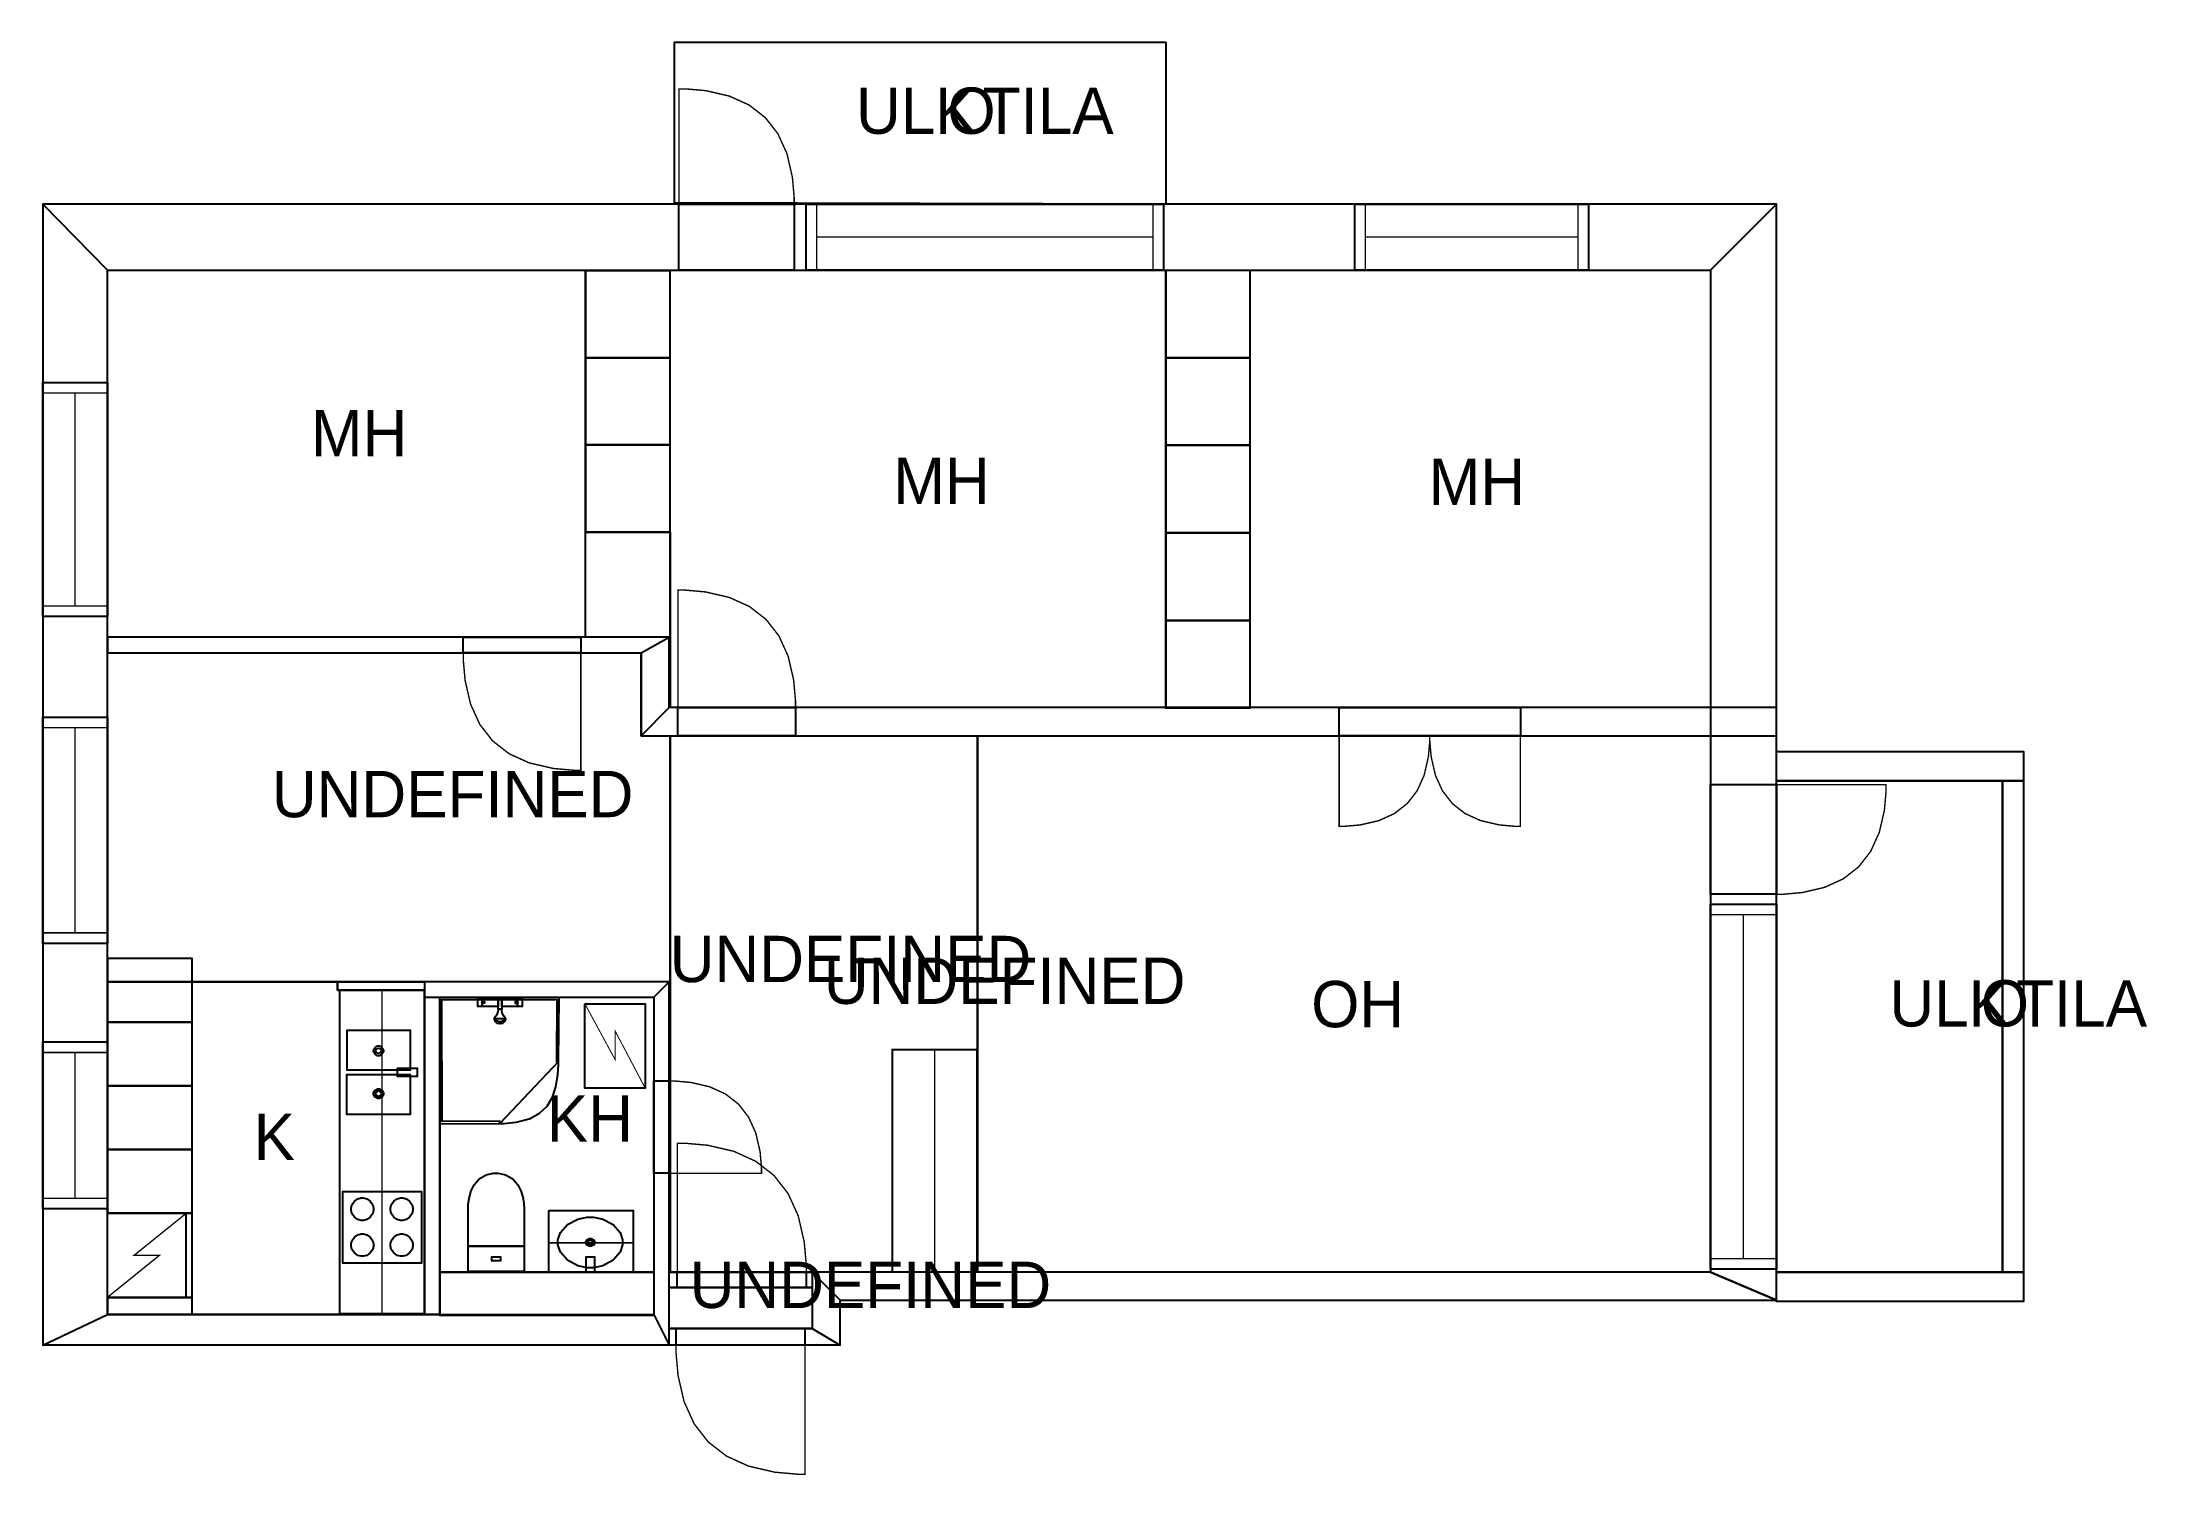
# Model space of a CAD drawing. Extents: x 0.2 to 15.8, y 0 to 10.6.
import ezdxf

# ---------------------------------------------------------------- set-up
doc = ezdxf.new("R2010")
doc.units = 0
doc.layers.get('0').update_dxf_attribs({"linetype": 'CONTINUOUS'})

msp = doc.modelspace()

# ---------------------------------------------------------------- linework, layer by layer
at = {"color": 0}
for points, const_width in [([(4.91124, 9.44054), (4.91124, 10.6317), (8.5549, 10.6317), (8.5549, 9.4299), (4.91124, 9.44054)], 0.002083), ([(5.79878, 9.43147), (5.79878, 9.48156), (5.78538, 9.63172), (5.74533, 9.80528), (5.6786, 9.9521), (5.58518, 10.0722), (5.46506, 10.1656), (5.31819, 10.2324), (5.14469, 10.2724), (4.99451, 10.2857), (4.9445, 10.2857), (4.9445, 9.43147), (5.79878, 9.43147)], 0.010417), ([(0.705186, 8.94189), (12.5939, 8.94189), (13.0834, 9.43147), (0.226019, 9.43147), (0.705186, 8.94189)], 0.002083), ([(0.705186, 1.19586), (0.705186, 8.94189), (0.226019, 9.43147), (0.226019, 0.966689), (0.705186, 1.19586)], 0.002083), ([(4.9445, 9.43147), (5.79878, 9.43147), (5.79878, 8.94189), (4.9445, 8.94189), (4.9445, 9.43147)], 0.010417), ([(4.9445, 9.43147), (5.79878, 9.43147), (5.79878, 8.94189), (4.9445, 8.94189), (4.9445, 9.43147)], 0.010417), ([(5.88737, 9.43147), (8.53863, 9.43147), (8.53863, 8.94189), (5.88737, 8.94189), (5.88737, 9.43147)], 0.010417), ([(5.88737, 9.43147), (8.53863, 9.43147), (8.53863, 8.94189), (5.88737, 8.94189), (5.88737, 9.43147)], 0.010417), ([(9.95697, 9.43147), (11.6897, 9.43147), (11.6897, 8.94189), (9.95697, 8.94189), (9.95697, 9.43147)], 0.010417), ([(9.95697, 9.43147), (11.6897, 9.43147), (11.6897, 8.94189), (9.95697, 8.94189), (9.95697, 9.43147)], 0.010417), ([(12.5939, 8.94189), (12.5939, 1.509), (13.0834, 1.30067), (13.0834, 9.43147), (12.5939, 8.94189)], 0.002083), ([(4.25222, 8.93907), (4.25222, 8.29199), (4.87722, 8.29199), (4.87722, 8.93907), (4.25222, 8.93907)], 0.010417), ([(8.55442, 8.94189), (8.55442, 8.29194), (9.17942, 8.29194), (9.17942, 8.94189), (8.55442, 8.94189)], 0.010417), ([(4.25222, 8.29194), (4.25222, 7.64486), (4.87722, 7.64486), (4.87722, 8.29194), (4.25222, 8.29194)], 0.010417), ([(8.55442, 8.29194), (8.55442, 7.64193), (9.17942, 7.64193), (9.17942, 8.29194), (8.55442, 8.29194)], 0.010417), ([(0.226019, 8.10846), (0.705186, 8.10846), (0.705186, 6.37261), (0.226019, 6.37261), (0.226019, 8.10846)], 0.010417), ([(0.226019, 8.10846), (0.705186, 8.10846), (0.705186, 6.37261), (0.226019, 6.37261), (0.226019, 8.10846)], 0.010417), ([(4.25222, 7.64481), (4.25222, 6.99772), (4.87722, 6.99772), (4.87722, 7.64481), (4.25222, 7.64481)], 0.010417), ([(8.55442, 7.64199), (8.55442, 6.99197), (9.17942, 6.99197), (9.17942, 7.64199), (8.55442, 7.64199)], 0.010417), ([(4.25043, 6.99772), (4.25043, 6.21783), (4.87543, 6.21783), (4.87543, 6.99772), (4.25043, 6.99772)], 0.010417), ([(8.55442, 6.99197), (8.55442, 6.34196), (9.17942, 6.34196), (9.17942, 6.99197), (8.55442, 6.99197)], 0.010417), ([(5.80865, 5.69629), (5.80865, 5.7474), (5.79497, 5.90067), (5.75413, 6.07775), (5.68604, 6.2276), (5.59065, 6.35021), (5.46804, 6.44558), (5.31819, 6.51367), (5.14111, 6.55453), (4.98785, 6.56814), (4.93679, 6.56814), (4.93679, 5.69629), (5.80865, 5.69629)], 0.010417), ([(8.55442, 6.34201), (8.55442, 5.692), (9.17942, 5.692), (9.17942, 6.34201), (8.55442, 6.34201)], 0.010417), ([(0.705186, 6.10325), (4.66385, 6.10325), (4.87218, 6.21783), (0.705186, 6.21783), (0.705186, 6.10325)], 0.002083), ([(3.34446, 6.21783), (4.21636, 6.21783), (4.21636, 6.10325), (3.34446, 6.10325), (3.34446, 6.21783)], 0.010417), ([(3.34446, 6.21783), (4.21636, 6.21783), (4.21636, 6.10325), (3.34446, 6.10325), (3.34446, 6.21783)], 0.010417), ([(3.34446, 6.10325), (3.34446, 6.05219), (3.35807, 5.89893), (3.39893, 5.72185), (3.46701, 5.572), (3.56239, 5.44938), (3.685, 5.354), (3.83485, 5.28592), (4.01199, 5.24507), (4.16525, 5.23139), (4.21636, 5.23139), (4.21636, 6.10325), (3.34446, 6.10325)], 0.010417), ([(4.87218, 6.21783), (4.87218, 5.69629), (4.66385, 5.48796), (4.66385, 6.10325), (4.87218, 6.21783)], 0.002083), ([(0.226019, 5.62517), (0.705186, 5.62517), (0.705186, 3.94743), (0.226019, 3.94743), (0.226019, 5.62517)], 0.010417), ([(0.226019, 5.62517), (0.705186, 5.62517), (0.705186, 3.94743), (0.226019, 3.94743), (0.226019, 5.62517)], 0.010417), ([(4.66385, 5.48796), (13.0834, 5.48796), (13.0834, 5.69629), (4.87218, 5.69629), (4.66385, 5.48796)], 0.002083), ([(4.93685, 5.69629), (5.80865, 5.69629), (5.80865, 5.48796), (4.93685, 5.48796), (4.93685, 5.69629)], 0.010417), ([(4.93685, 5.69629), (5.80865, 5.69629), (5.80865, 5.48796), (4.93685, 5.48796), (4.93685, 5.69629)], 0.010417), ([(9.84093, 5.69629), (11.185, 5.69629), (11.185, 5.48796), (9.84093, 5.48796), (9.84093, 5.69629)], 0.010417), ([(9.84093, 5.69629), (11.185, 5.69629), (11.185, 5.48796), (9.84093, 5.48796), (9.84093, 5.69629)], 0.010417), ([(10.513, 5.48796), (10.513, 5.44862), (10.5025, 5.33046), (10.471, 5.19396), (10.4185, 5.0784), (10.345, 4.98389), (10.2505, 4.91037), (10.1349, 4.85792), (9.99843, 4.82639), (9.88026, 4.81586), (9.84093, 4.81586), (9.84093, 5.48796), (10.513, 5.48796)], 0.010417), ([(10.513, 5.48796), (10.513, 5.44862), (10.5235, 5.33046), (10.555, 5.19396), (10.6075, 5.0784), (10.681, 4.98389), (10.7755, 4.91037), (10.8911, 4.85792), (11.0276, 4.82639), (11.1457, 4.81586), (11.1851, 4.81586), (11.1851, 5.48796), (10.513, 5.48796)], 0.010417), ([(13.0834, 5.37169), (14.9169, 5.37169), (14.9169, 5.15294), (13.0834, 5.15294), (13.0834, 5.37169)], 0.002083), ([(13.0834, 5.15294), (14.7607, 5.15294), (14.7607, 1.509), (13.0834, 1.509), (13.0834, 5.15294)], 0.002083), ([(14.7607, 5.15294), (14.9169, 5.15294), (14.9169, 1.509), (14.7607, 1.509), (14.7607, 5.15294)], 0.002083), ([(12.5939, 5.12565), (13.0834, 5.12565), (13.0834, 4.31168), (12.5939, 4.31168), (12.5939, 5.12565)], 0.010417), ([(12.5939, 5.12565), (13.0834, 5.12565), (13.0834, 4.31168), (12.5939, 4.31168), (12.5939, 5.12565)], 0.010417), ([(13.0834, 4.31168), (13.1311, 4.31168), (13.2742, 4.32443), (13.4395, 4.36257), (13.5794, 4.42617), (13.6939, 4.51519), (13.7829, 4.62967), (13.8465, 4.76958), (13.8847, 4.9349), (13.8974, 5.07796), (13.8974, 5.12565), (13.0834, 5.12565), (13.0834, 4.31168)], 0.010417), ([(12.5939, 4.23921), (13.0834, 4.23921), (13.0834, 1.53147), (12.5939, 1.53147), (12.5939, 4.23921)], 0.010417), ([(12.5939, 4.23921), (13.0834, 4.23921), (13.0834, 1.53147), (12.5939, 1.53147), (12.5939, 4.23921)], 0.010417), ([(0.707194, 3.83686), (0.707194, 3.36436), (1.33219, 3.36436), (1.33219, 3.83686), (0.707194, 3.83686)], 0.010417), ([(2.41124, 3.66347), (3.05604, 3.66347), (3.05604, 3.60097), (2.41124, 3.60097), (2.41124, 3.66347)], 0.002083), ([(2.43024, 3.60092), (2.43024, 1.19927), (3.05524, 1.19927), (3.05524, 3.60092), (2.43024, 3.60092)], 0.010417), ([(2.74192, 3.60092), (2.74192, 1.19623), (3.05442, 1.19623), (3.05442, 3.60092), (2.74192, 3.60092)], 0.010417), ([(4.87218, 3.66347), (3.05604, 3.66347), (3.05604, 3.54889), (4.7576, 3.54889), (4.87218, 3.66347)], 0.002083), ([(4.87218, 0.966689), (4.87218, 3.66347), (4.7576, 3.54889), (4.7576, 1.19586), (4.87218, 0.966689)], 0.002083), ([(3.05604, 3.54889), (3.17063, 3.54889), (3.17063, 1.19586), (3.05604, 1.19586), (3.05604, 3.54889)], 0.002083), ([(4.05604, 3.54622), (3.17063, 3.54731), (3.17165, 2.61003), (3.61643, 2.61111), (3.64681, 2.61176), (3.73779, 2.62181), (3.8349, 2.64746), (3.91026, 2.68733), (3.96653, 2.74056), (4.00624, 2.80638), (4.03201, 2.8839), (4.04633, 2.97233), (4.05138, 3.04628), (4.05186, 3.0709), (4.05604, 3.54622)], 0.010417), ([(3.45242, 3.5421), (3.48579, 3.5421), (3.48579, 3.47857), (3.45242, 3.47857), (3.45242, 3.5421)], 0.010417), ([(3.48579, 3.50982), (3.48899, 3.51107), (3.49864, 3.51492), (3.50142, 3.51606), (3.50142, 3.51606), (3.50142, 3.51465), (3.50142, 3.51036), (3.50142, 3.50608), (3.50142, 3.50461), (3.50142, 3.50461), (3.49903, 3.50526), (3.48904, 3.50868), (3.48579, 3.50982)], 0.010417), ([(3.48579, 3.5421), (3.60243, 3.5421), (3.60243, 3.47857), (3.48579, 3.47857), (3.48579, 3.5421)], 0.010417), ([(3.60243, 3.5421), (3.63058, 3.5421), (3.63058, 3.45876), (3.62354, 3.45876), (3.60769, 3.45876), (3.60243, 3.45876), (3.60243, 3.4796), (3.60243, 3.52647), (3.60243, 3.5421)], 0.010417), ([(3.63058, 3.5421), (3.74724, 3.5421), (3.74724, 3.47857), (3.63058, 3.47857), (3.63058, 3.5421)], 0.010417), ([(3.74621, 3.50982), (3.74294, 3.51107), (3.73329, 3.51492), (3.73058, 3.51606), (3.73058, 3.51606), (3.73058, 3.51465), (3.73058, 3.51036), (3.73058, 3.50608), (3.73058, 3.50461), (3.73058, 3.50461), (3.73292, 3.50526), (3.74289, 3.50868), (3.74621, 3.50982)], 0.010417), ([(3.74621, 3.5421), (3.78163, 3.5421), (3.78163, 3.47857), (3.74621, 3.47857), (3.74621, 3.5421)], 0.010417), ([(4.24658, 3.49903), (4.69472, 3.49903), (4.69472, 2.87403), (4.24658, 2.87403), (4.24658, 3.49903)], 0.007469), ([(0.707194, 3.36442), (0.707194, 2.89187), (1.33219, 2.89187), (1.33219, 3.36442), (0.707194, 3.36442)], 0.010417), ([(2.48253, 3.30376), (2.48253, 3.00689), (2.95128, 3.00689), (2.95128, 3.30376), (2.48253, 3.30376)], 0.010417), ([(0.226019, 3.21658), (0.705186, 3.21658), (0.705186, 1.97911), (0.226019, 1.97911), (0.226019, 3.21658)], 0.010417), ([(0.226019, 3.21658), (0.705186, 3.21658), (0.705186, 1.97911), (0.226019, 1.97911), (0.226019, 3.21658)], 0.010417), ([(2.71588, 3.11421), (2.70942, 3.11421), (2.69006, 3.12489), (2.67942, 3.14426), (2.67942, 3.15067), (2.67942, 3.15713), (2.69006, 3.17649), (2.70942, 3.18713), (2.71588, 3.18713), (2.72228, 3.18713), (2.74164, 3.17649), (2.75233, 3.15713), (2.75233, 3.15067), (2.75233, 3.14426), (2.74164, 3.12489), (2.72228, 3.11421), (2.71588, 3.11421)], 0.008333), ([(2.71588, 3.12983), (2.71218, 3.12983), (2.70111, 3.13596), (2.69504, 3.14703), (2.69504, 3.15067), (2.69504, 3.15435), (2.70111, 3.16542), (2.71218, 3.1715), (2.71588, 3.1715), (2.71951, 3.1715), (2.73058, 3.16542), (2.73671, 3.15435), (2.73671, 3.15067), (2.73671, 3.14703), (2.73058, 3.13596), (2.71951, 3.12983), (2.71588, 3.12983)], 0.008333), ([(6.52821, 3.16151), (6.52821, 1.509), (7.15321, 1.509), (7.15321, 3.16151), (6.52821, 3.16151)], 0.010417), ([(2.4815, 2.97564), (2.4815, 2.67876), (2.95025, 2.67876), (2.95025, 2.97564), (2.4815, 2.97564)], 0.010417), ([(2.85753, 3.02251), (2.85753, 2.96001), (3.00336, 2.96001), (3.00336, 3.02251), (2.85753, 3.02251)], 0.010417), ([(0.707194, 2.89193), (0.707194, 2.41943), (1.33219, 2.41943), (1.33219, 2.89193), (0.707194, 2.89193)], 0.010417), ([(2.71588, 2.7965), (2.70942, 2.7965), (2.69006, 2.80718), (2.67942, 2.82656), (2.67942, 2.83296), (2.67942, 2.83942), (2.69006, 2.85878), (2.70942, 2.86942), (2.71588, 2.86942), (2.72228, 2.86942), (2.74164, 2.85878), (2.75233, 2.83942), (2.75233, 2.83296), (2.75233, 2.82656), (2.74164, 2.80718), (2.72228, 2.7965), (2.71588, 2.7965)], 0.008333), ([(2.71588, 2.81213), (2.71218, 2.81213), (2.70111, 2.81825), (2.69504, 2.82932), (2.69504, 2.83296), (2.69504, 2.83664), (2.70111, 2.84771), (2.71218, 2.85379), (2.71588, 2.85379), (2.71951, 2.85379), (2.73058, 2.84771), (2.73671, 2.83664), (2.73671, 2.83296), (2.73671, 2.82932), (2.73058, 2.81825), (2.71951, 2.81213), (2.71588, 2.81213)], 0.008333), ([(4.7576, 2.92692), (4.87218, 2.92692), (4.87218, 2.2424), (4.7576, 2.2424), (4.7576, 2.92692)], 0.010417), ([(4.7576, 2.92692), (4.87218, 2.92692), (4.87218, 2.2424), (4.7576, 2.2424), (4.7576, 2.92692)], 0.010417), ([(4.87218, 2.92692), (4.91228, 2.92692), (5.03256, 2.91624), (5.1716, 2.88417), (5.28928, 2.83068), (5.38553, 2.75581), (5.46035, 2.65956), (5.51383, 2.54189), (5.5459, 2.40289), (5.55664, 2.28256), (5.55664, 2.2424), (4.87218, 2.2424), (4.87218, 2.92692)], 0.010417), ([(0.707194, 2.41943), (0.707194, 1.94694), (1.33219, 1.94694), (1.33219, 2.41943), (0.707194, 2.41943)], 0.010417), ([(5.88835, 1.509), (5.88835, 1.56506), (5.87337, 1.73318), (5.82856, 1.9274), (5.75385, 2.09179), (5.64925, 2.22629), (5.51476, 2.33089), (5.35037, 2.4056), (5.15608, 2.45042), (4.98796, 2.46533), (4.93197, 2.46533), (4.93197, 1.509), (5.88835, 1.509)], 0.010417), ([(3.38053, 1.96978), (3.38053, 1.96978), (3.38043, 1.98156), (3.38206, 2.01253), (3.38818, 2.05638), (3.40158, 2.10661), (3.42512, 2.15685), (3.46158, 2.20068), (3.51378, 2.23167), (3.56685, 2.24337), (3.58453, 2.24337), (3.60281, 2.24337), (3.65767, 2.23167), (3.71175, 2.20068), (3.74957, 2.15685), (3.77399, 2.10661), (3.78797, 2.05638), (3.79438, 2.01253), (3.79611, 1.98156), (3.79606, 1.96978), (3.79606, 1.96978), (3.7971, 1.7015), (3.38053, 1.7015), (3.38053, 1.96978)], 0.010417), ([(2.45025, 2.10792), (2.45025, 1.57676), (3.03358, 1.57676), (3.03358, 2.10792), (2.45025, 2.10792)], 0.010417), ([(2.59608, 1.89318), (2.58794, 1.89318), (2.56358, 1.89974), (2.53711, 1.91758), (2.51926, 1.94407), (2.51275, 1.96843), (2.51275, 1.97651), (2.51275, 1.98465), (2.51926, 2.00896), (2.53711, 2.03543), (2.56358, 2.05333), (2.58794, 2.05985), (2.59608, 2.05985), (2.60417, 2.05985), (2.62847, 2.05333), (2.655, 2.03543), (2.67285, 2.00896), (2.67942, 1.98465), (2.67942, 1.97651), (2.67942, 1.96843), (2.67285, 1.94407), (2.655, 1.91758), (2.62847, 1.89974), (2.60417, 1.89318), (2.59608, 1.89318)], 0.010417), ([(2.88775, 1.89318), (2.87961, 1.89318), (2.85525, 1.89974), (2.82878, 1.91758), (2.81093, 1.94407), (2.80442, 1.96843), (2.80442, 1.97651), (2.80442, 1.98465), (2.81093, 2.00896), (2.82878, 2.03543), (2.85525, 2.05333), (2.87961, 2.05985), (2.88775, 2.05985), (2.89583, 2.05985), (2.92014, 2.05333), (2.94667, 2.03543), (2.96451, 2.00896), (2.97108, 1.98465), (2.97108, 1.97651), (2.97108, 1.96843), (2.96451, 1.94407), (2.94667, 1.91758), (2.92014, 1.89974), (2.89583, 1.89318), (2.88775, 1.89318)], 0.010417), ([(0.70524, 1.94694), (0.70524, 1.32194), (1.33024, 1.32194), (1.33024, 1.94694), (0.70524, 1.94694)], 0.010417), ([(1.28857, 1.94694), (1.28857, 1.32194), (1.33024, 1.32194), (1.33024, 1.94694), (1.28857, 1.94694)], 0.010417), ([(3.98025, 1.96733), (4.60525, 1.96733), (4.60525, 1.509), (3.98025, 1.509), (3.98025, 1.96733)], 0.010417), ([(4.04699, 1.72965), (4.04699, 1.74799), (4.06581, 1.80285), (4.11714, 1.86257), (4.19331, 1.90283), (4.26324, 1.91758), (4.28657, 1.91758), (4.30985, 1.91758), (4.37978, 1.90283), (4.45594, 1.86257), (4.50726, 1.80285), (4.52615, 1.74799), (4.52615, 1.72965), (4.52615, 1.71138), (4.50726, 1.65653), (4.45594, 1.59674), (4.37978, 1.55647), (4.30985, 1.54167), (4.28657, 1.54167), (4.26324, 1.54167), (4.19331, 1.55647), (4.11714, 1.59674), (4.06581, 1.65653), (4.04699, 1.71138), (4.04699, 1.72965)], 0.010417), ([(2.59608, 1.62668), (2.58794, 1.62668), (2.56358, 1.63325), (2.53711, 1.6511), (2.51926, 1.67763), (2.51275, 1.70193), (2.51275, 1.71001), (2.51275, 1.71815), (2.51926, 1.74251), (2.53711, 1.76899), (2.56358, 1.78683), (2.58794, 1.79335), (2.59608, 1.79335), (2.60417, 1.79335), (2.62847, 1.78683), (2.655, 1.76899), (2.67285, 1.74251), (2.67942, 1.71815), (2.67942, 1.71001), (2.67942, 1.70193), (2.67285, 1.67763), (2.655, 1.6511), (2.62847, 1.63325), (2.60417, 1.62668), (2.59608, 1.62668)], 0.010417), ([(2.88775, 1.62668), (2.87961, 1.62668), (2.85525, 1.63325), (2.82878, 1.6511), (2.81093, 1.67763), (2.80442, 1.70193), (2.80442, 1.71001), (2.80442, 1.71815), (2.81093, 1.74251), (2.82878, 1.76899), (2.85525, 1.78683), (2.87961, 1.79335), (2.88775, 1.79335), (2.89583, 1.79335), (2.92014, 1.78683), (2.94667, 1.76899), (2.96451, 1.74251), (2.97108, 1.71815), (2.97108, 1.71001), (2.97108, 1.70193), (2.96451, 1.67763), (2.94667, 1.6511), (2.92014, 1.63325), (2.89583, 1.62668), (2.88775, 1.62668)], 0.010417), ([(3.98025, 1.72629), (4.60525, 1.72629), (4.60525, 1.509), (3.98025, 1.509), (3.98025, 1.72629)], 0.010417), ([(4.25011, 1.72965), (4.25011, 1.73475), (4.26074, 1.74989), (4.28011, 1.75825), (4.28657, 1.75825), (4.29297, 1.75825), (4.31233, 1.74989), (4.32303, 1.73475), (4.32303, 1.72965), (4.32303, 1.72461), (4.31233, 1.70947), (4.29297, 1.70107), (4.28657, 1.70107), (4.28011, 1.70107), (4.26074, 1.70947), (4.25011, 1.72461), (4.25011, 1.72965)], 0.010417), ([(4.26574, 1.72965), (4.26574, 1.73258), (4.27181, 1.74121), (4.28288, 1.74599), (4.28657, 1.74599), (4.29021, 1.74599), (4.30126, 1.74121), (4.3074, 1.73258), (4.3074, 1.72965), (4.3074, 1.72678), (4.30126, 1.7181), (4.29021, 1.71326), (4.28657, 1.71326), (4.28288, 1.71326), (4.27181, 1.7181), (4.26574, 1.72678), (4.26574, 1.72965)], 0.010417), ([(3.38053, 1.7015), (3.7971, 1.7015), (3.7971, 1.51421), (3.38053, 1.51421), (3.38053, 1.7015)], 0.010417), ([(3.55572, 1.62364), (3.6219, 1.62364), (3.6219, 1.59207), (3.55572, 1.59207), (3.55572, 1.62364)], 0.010417), ([(4.25532, 1.62343), (4.31782, 1.62343), (4.31782, 1.509), (4.25532, 1.509), (4.25532, 1.62343)], 0.010417), ([(3.17063, 1.509), (4.7576, 1.509), (4.7576, 1.18755), (3.17063, 1.18755), (3.17063, 1.509)], 0.002083), ([(4.87218, 1.509), (5.93207, 1.509), (5.93207, 1.39442), (4.87218, 1.39442), (4.87218, 1.509)], 0.002083), ([(4.93197, 1.509), (5.88835, 1.509), (5.88835, 1.39442), (4.93197, 1.39442), (4.93197, 1.509)], 0.010417), ([(4.93197, 1.509), (5.88835, 1.509), (5.88835, 1.39442), (4.93197, 1.39442), (4.93197, 1.509)], 0.010417), ([(12.5939, 1.509), (5.93207, 1.509), (6.1404, 1.30067), (13.0834, 1.30067), (12.5939, 1.509)], 0.002083), ([(5.93207, 1.509), (5.93207, 1.09169), (6.1404, 0.966689), (6.1404, 1.30067), (5.93207, 1.509)], 0.002083), ([(13.0834, 1.509), (14.9169, 1.509), (14.9169, 1.29026), (13.0834, 1.29026), (13.0834, 1.509)], 0.002083), ([(0.707032, 1.32194), (0.707032, 1.19586), (1.33203, 1.19586), (1.33203, 1.32194), (0.707032, 1.32194)], 0.012607), ([(4.87218, 0.966689), (0.226019, 0.966689), (0.705186, 1.19586), (4.7576, 1.19586), (4.87218, 0.966689)], 0.002083), ([(4.92258, 1.09169), (5.87896, 1.09169), (5.87896, 0.966689), (4.92258, 0.966689), (4.92258, 1.09169)], 0.010417), ([(4.92258, 1.09169), (5.87896, 1.09169), (5.87896, 0.966689), (4.92258, 0.966689), (4.92258, 1.09169)], 0.010417), ([(6.1404, 0.966689), (4.87218, 0.966689), (4.87218, 1.09169), (5.93207, 1.09169), (6.1404, 0.966689)], 0.002083), ([(4.92258, 0.966689), (4.92258, 0.910699), (4.9375, 0.742567), (4.98232, 0.54834), (5.05701, 0.383951), (5.16168, 0.249457), (5.29611, 0.144857), (5.4605, 0.07015), (5.65479, 0.025336), (5.82292, 0.010362), (5.87896, 0.010362), (5.87896, 0.966689), (4.92258, 0.966689)], 0.010417)]:
    msp.add_lwpolyline(points, close=True, dxfattribs=dict(at, const_width=const_width))
at = {"color": 7}
for points in [[(4.91124, 9.44054), (4.91124, 10.6317), (8.5549, 10.6317), (8.5549, 9.4299), (4.91124, 9.44054)], [(4.9445, 9.43147), (5.79878, 9.43147), (5.79878, 8.94189), (4.9445, 8.94189), (4.9445, 9.43147)], [(4.9445, 9.43147), (5.79878, 9.43147), (5.79878, 8.94189), (4.9445, 8.94189), (4.9445, 9.43147)], [(5.88737, 9.43147), (8.53863, 9.43147), (8.53863, 8.94189), (5.88737, 8.94189), (5.88737, 9.43147)], [(5.88737, 9.43147), (8.53863, 9.43147), (8.53863, 8.94189), (5.88737, 8.94189), (5.88737, 9.43147)], [(9.95697, 9.43147), (11.6897, 9.43147), (11.6897, 8.94189), (9.95697, 8.94189), (9.95697, 9.43147)], [(9.95697, 9.43147), (11.6897, 9.43147), (11.6897, 8.94189), (9.95697, 8.94189), (9.95697, 9.43147)], [(4.25217, 6.99772), (4.87907, 6.99772), (4.87907, 5.69629), (4.87218, 5.69629), (4.87218, 6.21783), (0.705186, 6.21783), (0.705186, 8.94189), (4.25217, 8.94189), (4.25217, 6.99772)], [(8.55436, 5.69629), (4.87907, 5.69629), (4.87907, 6.99772), (4.25217, 6.99772), (4.25217, 8.94189), (8.55436, 8.94189), (8.55436, 5.69629)], [(4.25222, 8.93907), (4.87722, 8.93907), (4.87722, 8.29199), (4.25222, 8.29199), (4.25222, 8.93907)], [(8.55436, 8.94189), (12.5939, 8.94189), (12.5939, 5.69629), (8.55436, 5.69629), (8.55436, 8.94189)], [(8.55442, 8.94189), (9.17942, 8.94189), (9.17942, 8.29194), (8.55442, 8.29194), (8.55442, 8.94189)], [(4.25222, 8.29194), (4.87722, 8.29194), (4.87722, 7.64486), (4.25222, 7.64486), (4.25222, 8.29194)], [(8.55442, 8.29194), (9.17942, 8.29194), (9.17942, 7.64193), (8.55442, 7.64193), (8.55442, 8.29194)], [(0.226019, 8.10846), (0.705186, 8.10846), (0.705186, 6.37261), (0.226019, 6.37261), (0.226019, 8.10846)], [(0.226019, 8.10846), (0.705186, 8.10846), (0.705186, 6.37261), (0.226019, 6.37261), (0.226019, 8.10846)], [(4.25222, 7.64481), (4.87722, 7.64481), (4.87722, 6.99772), (4.25222, 6.99772), (4.25222, 7.64481)], [(8.55442, 7.64199), (9.17942, 7.64199), (9.17942, 6.99197), (8.55442, 6.99197), (8.55442, 7.64199)], [(4.25043, 6.99772), (4.87543, 6.99772), (4.87543, 6.21783), (4.25043, 6.21783), (4.25043, 6.99772)], [(8.55442, 6.99197), (9.17942, 6.99197), (9.17942, 6.34196), (8.55442, 6.34196), (8.55442, 6.99197)], [(8.55442, 6.34201), (9.17942, 6.34201), (9.17942, 5.692), (8.55442, 5.692), (8.55442, 6.34201)], [(4.66385, 5.48796), (4.87907, 5.48796), (4.87907, 3.66347), (0.705186, 3.66347), (0.705186, 6.10325), (4.66385, 6.10325), (4.66385, 5.48796)], [(3.34446, 6.21783), (4.21636, 6.21783), (4.21636, 6.10325), (3.34446, 6.10325), (3.34446, 6.21783)], [(3.34446, 6.21783), (4.21636, 6.21783), (4.21636, 6.10325), (3.34446, 6.10325), (3.34446, 6.21783)], [(0.226019, 5.62517), (0.705186, 5.62517), (0.705186, 3.94743), (0.226019, 3.94743), (0.226019, 5.62517)], [(0.226019, 5.62517), (0.705186, 5.62517), (0.705186, 3.94743), (0.226019, 3.94743), (0.226019, 5.62517)], [(4.93685, 5.69629), (5.80865, 5.69629), (5.80865, 5.48796), (4.93685, 5.48796), (4.93685, 5.69629)], [(4.93685, 5.69629), (5.80865, 5.69629), (5.80865, 5.48796), (4.93685, 5.48796), (4.93685, 5.69629)], [(9.84093, 5.69629), (11.185, 5.69629), (11.185, 5.48796), (9.84093, 5.48796), (9.84093, 5.69629)], [(9.84093, 5.69629), (11.185, 5.69629), (11.185, 5.48796), (9.84093, 5.48796), (9.84093, 5.69629)], [(4.87907, 5.48796), (7.1594, 5.48796), (7.1594, 1.509), (4.87907, 1.509), (4.87907, 5.48796)], [(7.1594, 5.48796), (12.5939, 5.48796), (12.5939, 1.509), (7.1594, 1.509), (7.1594, 5.48796)], [(13.0834, 5.15294), (14.7607, 5.15294), (14.7607, 1.509), (13.0834, 1.509), (13.0834, 5.15294)], [(14.7607, 5.15294), (14.9169, 5.15294), (14.9169, 1.509), (14.7607, 1.509), (14.7607, 5.15294)], [(12.5939, 5.12565), (13.0834, 5.12565), (13.0834, 4.31168), (12.5939, 4.31168), (12.5939, 5.12565)], [(12.5939, 5.12565), (13.0834, 5.12565), (13.0834, 4.31168), (12.5939, 4.31168), (12.5939, 5.12565)], [(12.5939, 4.23921), (13.0834, 4.23921), (13.0834, 1.53147), (12.5939, 1.53147), (12.5939, 4.23921)], [(12.5939, 4.23921), (13.0834, 4.23921), (13.0834, 1.53147), (12.5939, 1.53147), (12.5939, 4.23921)], [(0.707194, 3.83686), (1.33219, 3.83686), (1.33219, 3.36436), (0.707194, 3.36436), (0.707194, 3.83686)], [(3.05604, 3.60097), (3.05604, 1.19586), (0.705186, 1.19586), (0.705186, 3.66347), (2.41124, 3.66347), (2.41124, 3.60097), (3.05604, 3.60097)], [(2.43024, 3.60092), (3.05524, 3.60092), (3.05524, 1.19927), (2.43024, 1.19927), (2.43024, 3.60092)], [(4.87218, 3.66347), (4.87907, 3.66347), (4.87907, 1.509), (4.87218, 1.509), (4.87218, 3.66347)], [(3.17063, 3.54889), (4.7576, 3.54889), (4.7576, 1.509), (3.17063, 1.509), (3.17063, 3.54889)], [(4.05604, 3.54622), (3.17063, 3.54731), (3.17165, 2.61003), (3.61643, 2.61111), (3.64681, 2.61176), (3.73779, 2.62181), (3.8349, 2.64746), (3.91026, 2.68733), (3.96653, 2.74056), (4.00624, 2.80638), (4.03201, 2.8839), (4.04633, 2.97233), (4.05138, 3.04628), (4.05186, 3.0709), (4.05604, 3.54622)], [(3.6154, 2.61219), (3.6154, 2.62875), (3.18728, 2.62765), (3.18625, 3.53185), (4.03933, 3.53076), (4.03521, 3.07206), (4.05186, 3.07206)], [(3.45242, 3.5421), (3.48579, 3.5421), (3.48579, 3.47857), (3.45242, 3.47857), (3.45242, 3.5421)], [(3.48579, 3.5421), (3.60243, 3.5421), (3.60243, 3.47857), (3.48579, 3.47857), (3.48579, 3.5421)], [(3.48579, 3.50982), (3.48899, 3.51107), (3.49864, 3.51492), (3.50142, 3.51606), (3.50142, 3.51606), (3.50142, 3.51465), (3.50142, 3.51036), (3.50142, 3.50608), (3.50142, 3.50461), (3.50142, 3.50461), (3.49903, 3.50526), (3.48904, 3.50868), (3.48579, 3.50982)], [(3.60243, 3.45876), (3.60243, 3.45247), (3.59874, 3.43354), (3.58886, 3.41114), (3.58578, 3.40668), (3.58469, 3.40517), (3.57454, 3.39051), (3.57433, 3.38894), (3.57379, 3.38612), (3.5779, 3.36957), (3.59462, 3.35672), (3.60037, 3.35562), (3.60167, 3.35542), (3.61317, 3.3546), (3.61703, 3.3546), (3.616, 3.3546), (3.62011, 3.3546), (3.63135, 3.35542), (3.63265, 3.35562), (3.63835, 3.35672), (3.655, 3.36957), (3.65918, 3.38612), (3.65869, 3.38894), (3.65842, 3.39051), (3.64828, 3.40517), (3.64725, 3.40668), (3.6441, 3.41114), (3.63417, 3.43354), (3.63058, 3.45247), (3.63058, 3.45876)], [(3.60243, 3.5421), (3.63058, 3.5421), (3.63058, 3.45876), (3.62354, 3.45876), (3.60769, 3.45876), (3.60243, 3.45876), (3.60243, 3.4796), (3.60243, 3.52647), (3.60243, 3.5421)], [(3.63058, 3.5421), (3.74724, 3.5421), (3.74724, 3.47857), (3.63058, 3.47857), (3.63058, 3.5421)], [(3.74621, 3.50982), (3.74294, 3.51107), (3.73329, 3.51492), (3.73058, 3.51606), (3.73058, 3.51606), (3.73058, 3.51465), (3.73058, 3.51036), (3.73058, 3.50608), (3.73058, 3.50461), (3.73058, 3.50461), (3.73292, 3.50526), (3.74289, 3.50868), (3.74621, 3.50982)], [(3.74621, 3.5421), (3.78163, 3.5421), (3.78163, 3.47857), (3.74621, 3.47857), (3.74621, 3.5421)], [(4.24658, 3.49903), (4.69472, 3.49903), (4.69472, 2.87403), (4.24658, 2.87403), (4.24658, 3.49903)], [(0.707194, 3.36442), (1.33219, 3.36442), (1.33219, 2.89187), (0.707194, 2.89187), (0.707194, 3.36442)], [(2.48253, 3.30376), (2.95128, 3.30376), (2.95128, 3.00689), (2.48253, 3.00689), (2.48253, 3.30376)], [(3.57433, 3.38792), (3.57454, 3.38743), (3.58643, 3.37728), (3.61014, 3.36811), (3.61806, 3.36811), (3.62429, 3.36837), (3.64697, 3.37765), (3.65815, 3.38743), (3.65869, 3.38792)], [(0.226019, 3.21658), (0.705186, 3.21658), (0.705186, 1.97911), (0.226019, 1.97911), (0.226019, 3.21658)], [(0.226019, 3.21658), (0.705186, 3.21658), (0.705186, 1.97911), (0.226019, 1.97911), (0.226019, 3.21658)], [(2.71588, 3.11421), (2.70942, 3.11421), (2.69006, 3.12489), (2.67942, 3.14426), (2.67942, 3.15067), (2.67942, 3.15713), (2.69006, 3.17649), (2.70942, 3.18713), (2.71588, 3.18713), (2.72228, 3.18713), (2.74164, 3.17649), (2.75233, 3.15713), (2.75233, 3.15067), (2.75233, 3.14426), (2.74164, 3.12489), (2.72228, 3.11421), (2.71588, 3.11421)], [(2.71588, 3.12983), (2.71218, 3.12983), (2.70111, 3.13596), (2.69504, 3.14703), (2.69504, 3.15067), (2.69504, 3.15435), (2.70111, 3.16542), (2.71218, 3.1715), (2.71588, 3.1715), (2.71951, 3.1715), (2.73058, 3.16542), (2.73671, 3.15435), (2.73671, 3.15067), (2.73671, 3.14703), (2.73058, 3.13596), (2.71951, 3.12983), (2.71588, 3.12983)], [(6.52821, 3.16151), (7.15321, 3.16151), (7.15321, 1.509), (6.52821, 1.509), (6.52821, 3.16151)], [(2.4815, 2.97564), (2.95025, 2.97564), (2.95025, 2.67876), (2.4815, 2.67876), (2.4815, 2.97564)], [(2.85753, 3.02251), (3.00336, 3.02251), (3.00336, 2.96001), (2.85753, 2.96001), (2.85753, 3.02251)], [(0.707194, 2.89193), (1.33219, 2.89193), (1.33219, 2.41943), (0.707194, 2.41943), (0.707194, 2.89193)], [(2.71588, 2.7965), (2.70942, 2.7965), (2.69006, 2.80718), (2.67942, 2.82656), (2.67942, 2.83296), (2.67942, 2.83942), (2.69006, 2.85878), (2.70942, 2.86942), (2.71588, 2.86942), (2.72228, 2.86942), (2.74164, 2.85878), (2.75233, 2.83942), (2.75233, 2.83296), (2.75233, 2.82656), (2.74164, 2.80718), (2.72228, 2.7965), (2.71588, 2.7965)], [(2.71588, 2.81213), (2.71218, 2.81213), (2.70111, 2.81825), (2.69504, 2.82932), (2.69504, 2.83296), (2.69504, 2.83664), (2.70111, 2.84771), (2.71218, 2.85379), (2.71588, 2.85379), (2.71951, 2.85379), (2.73058, 2.84771), (2.73671, 2.83664), (2.73671, 2.83296), (2.73671, 2.82932), (2.73058, 2.81825), (2.71951, 2.81213), (2.71588, 2.81213)], [(4.7576, 2.92692), (4.87218, 2.92692), (4.87218, 2.2424), (4.7576, 2.2424), (4.7576, 2.92692)], [(4.7576, 2.92692), (4.87218, 2.92692), (4.87218, 2.2424), (4.7576, 2.2424), (4.7576, 2.92692)], [(0.707194, 2.41943), (1.33219, 2.41943), (1.33219, 1.94694), (0.707194, 1.94694), (0.707194, 2.41943)], [(3.38053, 1.96978), (3.38053, 1.96978), (3.38043, 1.98156), (3.38206, 2.01253), (3.38818, 2.05638), (3.40158, 2.10661), (3.42512, 2.15685), (3.46158, 2.20068), (3.51378, 2.23167), (3.56685, 2.24337), (3.58453, 2.24337), (3.60281, 2.24337), (3.65767, 2.23167), (3.71175, 2.20068), (3.74957, 2.15685), (3.77399, 2.10661), (3.78797, 2.05638), (3.79438, 2.01253), (3.79611, 1.98156), (3.79606, 1.96978), (3.79606, 1.96978), (3.7971, 1.7015), (3.38053, 1.7015), (3.38053, 1.96978)], [(2.45025, 2.10792), (3.03358, 2.10792), (3.03358, 1.57676), (2.45025, 1.57676), (2.45025, 2.10792)], [(2.59608, 1.89318), (2.58794, 1.89318), (2.56358, 1.89974), (2.53711, 1.91758), (2.51926, 1.94407), (2.51275, 1.96843), (2.51275, 1.97651), (2.51275, 1.98465), (2.51926, 2.00896), (2.53711, 2.03543), (2.56358, 2.05333), (2.58794, 2.05985), (2.59608, 2.05985), (2.60417, 2.05985), (2.62847, 2.05333), (2.655, 2.03543), (2.67285, 2.00896), (2.67942, 1.98465), (2.67942, 1.97651), (2.67942, 1.96843), (2.67285, 1.94407), (2.655, 1.91758), (2.62847, 1.89974), (2.60417, 1.89318), (2.59608, 1.89318)], [(2.88775, 1.89318), (2.87961, 1.89318), (2.85525, 1.89974), (2.82878, 1.91758), (2.81093, 1.94407), (2.80442, 1.96843), (2.80442, 1.97651), (2.80442, 1.98465), (2.81093, 2.00896), (2.82878, 2.03543), (2.85525, 2.05333), (2.87961, 2.05985), (2.88775, 2.05985), (2.89583, 2.05985), (2.92014, 2.05333), (2.94667, 2.03543), (2.96451, 2.00896), (2.97108, 1.98465), (2.97108, 1.97651), (2.97108, 1.96843), (2.96451, 1.94407), (2.94667, 1.91758), (2.92014, 1.89974), (2.89583, 1.89318), (2.88775, 1.89318)], [(0.70524, 1.94694), (1.33024, 1.94694), (1.33024, 1.32194), (0.70524, 1.32194), (0.70524, 1.94694)], [(1.28857, 1.94694), (1.33024, 1.94694), (1.33024, 1.32194), (1.28857, 1.32194), (1.28857, 1.94694)], [(3.98025, 1.96733), (4.60525, 1.96733), (4.60525, 1.509), (3.98025, 1.509), (3.98025, 1.96733)], [(4.04699, 1.72965), (4.04699, 1.74799), (4.06581, 1.80285), (4.11714, 1.86257), (4.19331, 1.90283), (4.26324, 1.91758), (4.28657, 1.91758), (4.30985, 1.91758), (4.37978, 1.90283), (4.45594, 1.86257), (4.50726, 1.80285), (4.52615, 1.74799), (4.52615, 1.72965), (4.52615, 1.71138), (4.50726, 1.65653), (4.45594, 1.59674), (4.37978, 1.55647), (4.30985, 1.54167), (4.28657, 1.54167), (4.26324, 1.54167), (4.19331, 1.55647), (4.11714, 1.59674), (4.06581, 1.65653), (4.04699, 1.71138), (4.04699, 1.72965)], [(2.59608, 1.62668), (2.58794, 1.62668), (2.56358, 1.63325), (2.53711, 1.6511), (2.51926, 1.67763), (2.51275, 1.70193), (2.51275, 1.71001), (2.51275, 1.71815), (2.51926, 1.74251), (2.53711, 1.76899), (2.56358, 1.78683), (2.58794, 1.79335), (2.59608, 1.79335), (2.60417, 1.79335), (2.62847, 1.78683), (2.655, 1.76899), (2.67285, 1.74251), (2.67942, 1.71815), (2.67942, 1.71001), (2.67942, 1.70193), (2.67285, 1.67763), (2.655, 1.6511), (2.62847, 1.63325), (2.60417, 1.62668), (2.59608, 1.62668)], [(2.88775, 1.62668), (2.87961, 1.62668), (2.85525, 1.63325), (2.82878, 1.6511), (2.81093, 1.67763), (2.80442, 1.70193), (2.80442, 1.71001), (2.80442, 1.71815), (2.81093, 1.74251), (2.82878, 1.76899), (2.85525, 1.78683), (2.87961, 1.79335), (2.88775, 1.79335), (2.89583, 1.79335), (2.92014, 1.78683), (2.94667, 1.76899), (2.96451, 1.74251), (2.97108, 1.71815), (2.97108, 1.71001), (2.97108, 1.70193), (2.96451, 1.67763), (2.94667, 1.6511), (2.92014, 1.63325), (2.89583, 1.62668), (2.88775, 1.62668)], [(4.25011, 1.72965), (4.25011, 1.73475), (4.26074, 1.74989), (4.28011, 1.75825), (4.28657, 1.75825), (4.29297, 1.75825), (4.31233, 1.74989), (4.32303, 1.73475), (4.32303, 1.72965), (4.32303, 1.72461), (4.31233, 1.70947), (4.29297, 1.70107), (4.28657, 1.70107), (4.28011, 1.70107), (4.26074, 1.70947), (4.25011, 1.72461), (4.25011, 1.72965)], [(4.26574, 1.72965), (4.26574, 1.73258), (4.27181, 1.74121), (4.28288, 1.74599), (4.28657, 1.74599), (4.29021, 1.74599), (4.30126, 1.74121), (4.3074, 1.73258), (4.3074, 1.72965), (4.3074, 1.72678), (4.30126, 1.7181), (4.29021, 1.71326), (4.28657, 1.71326), (4.28288, 1.71326), (4.27181, 1.7181), (4.26574, 1.72678), (4.26574, 1.72965)], [(3.38053, 1.7015), (3.7971, 1.7015), (3.7971, 1.51421), (3.38053, 1.51421), (3.38053, 1.7015)], [(3.55572, 1.62364), (3.6219, 1.62364), (3.6219, 1.59207), (3.55572, 1.59207), (3.55572, 1.62364)], [(4.25532, 1.62343), (4.31782, 1.62343), (4.31782, 1.509), (4.25532, 1.509), (4.25532, 1.62343)], [(4.93197, 1.509), (5.88835, 1.509), (5.88835, 1.39442), (4.93197, 1.39442), (4.93197, 1.509)], [(4.93197, 1.509), (5.88835, 1.509), (5.88835, 1.39442), (4.93197, 1.39442), (4.93197, 1.509)], [(0.707032, 1.32194), (1.33203, 1.32194), (1.33203, 1.19586), (0.707032, 1.19586), (0.707032, 1.32194)], [(4.87218, 1.39442), (5.93207, 1.39442), (5.93207, 1.09169), (4.87218, 1.09169), (4.87218, 1.39442)], [(4.92258, 1.09169), (5.87896, 1.09169), (5.87896, 0.966689), (4.92258, 0.966689), (4.92258, 1.09169)], [(4.92258, 1.09169), (5.87896, 1.09169), (5.87896, 0.966689), (4.92258, 0.966689), (4.92258, 1.09169)]]:
    msp.add_lwpolyline(points, close=True, dxfattribs=at)
at = {"color": 0}
for points in [[(0.705186, 8.94189), (12.5939, 8.94189), (13.0834, 9.43147), (0.226019, 9.43147), (0.705186, 8.94189)], [(0.705186, 1.19586), (0.705186, 8.94189), (0.226019, 9.43147), (0.226019, 0.966689), (0.705186, 1.19586)], [(12.5939, 8.94189), (12.5939, 1.509), (13.0834, 1.30067), (13.0834, 9.43147), (12.5939, 8.94189)], [(0.705186, 6.10325), (4.66385, 6.10325), (4.87218, 6.21783), (0.705186, 6.21783), (0.705186, 6.10325)], [(4.87218, 6.21783), (4.87218, 5.69629), (4.66385, 5.48796), (4.66385, 6.10325), (4.87218, 6.21783)], [(4.66385, 5.48796), (13.0834, 5.48796), (13.0834, 5.69629), (4.87218, 5.69629), (4.66385, 5.48796)], [(13.0834, 5.37169), (14.9169, 5.37169), (14.9169, 5.15294), (13.0834, 5.15294), (13.0834, 5.37169)], [(2.41124, 3.66347), (3.05604, 3.66347), (3.05604, 3.60097), (2.41124, 3.60097), (2.41124, 3.66347)], [(4.87218, 3.66347), (3.05604, 3.66347), (3.05604, 3.54889), (4.7576, 3.54889), (4.87218, 3.66347)], [(4.87218, 0.966689), (4.87218, 3.66347), (4.7576, 3.54889), (4.7576, 1.19586), (4.87218, 0.966689)], [(3.05604, 3.54889), (3.17063, 3.54889), (3.17063, 1.19586), (3.05604, 1.19586), (3.05604, 3.54889)], [(3.17063, 1.509), (4.7576, 1.509), (4.7576, 1.18755), (3.17063, 1.18755), (3.17063, 1.509)], [(4.87218, 1.509), (5.93207, 1.509), (5.93207, 1.39442), (4.87218, 1.39442), (4.87218, 1.509)], [(12.5939, 1.509), (5.93207, 1.509), (6.1404, 1.30067), (13.0834, 1.30067), (12.5939, 1.509)], [(5.93207, 1.509), (5.93207, 1.09169), (6.1404, 0.966689), (6.1404, 1.30067), (5.93207, 1.509)], [(13.0834, 1.509), (14.9169, 1.509), (14.9169, 1.29026), (13.0834, 1.29026), (13.0834, 1.509)], [(4.87218, 0.966689), (0.226019, 0.966689), (0.705186, 1.19586), (4.7576, 1.19586), (4.87218, 0.966689)], [(6.1404, 0.966689), (4.87218, 0.966689), (4.87218, 1.09169), (5.93207, 1.09169), (6.1404, 0.966689)]]:
    msp.add_lwpolyline(points, close=True, dxfattribs=at)
for points, const_width in [([(5.9655, 8.94189), (5.9655, 9.43147)], 0.010417), ([(8.46056, 8.94189), (8.46056, 9.43147)], 0.010417), ([(10.0352, 8.94189), (10.0352, 9.43147)], 0.010417), ([(11.6115, 8.94189), (11.6115, 9.43147)], 0.010417), ([(5.9655, 9.18668), (8.46056, 9.18668)], 0.010417), ([(10.0352, 9.18668), (11.6115, 9.18668)], 0.010417), ([(0.70524, 8.03039), (0.226074, 8.03039)], 0.010417), ([(0.465657, 6.45079), (0.465657, 8.03039)], 0.010417), ([(0.70524, 6.45079), (0.226074, 6.45079)], 0.010417), ([(0.70524, 5.54704), (0.226074, 5.54704)], 0.010417), ([(0.465657, 4.02561), (0.465657, 5.54704)], 0.010417), ([(12.5939, 4.16108), (13.0834, 4.16108)], 0.010417), ([(12.8387, 4.16108), (12.8387, 1.6096)], 0.010417), ([(0.70524, 4.02561), (0.226074, 4.02561)], 0.010417), ([(3.6154, 2.61219), (3.6154, 2.62875), (3.18728, 2.62765), (3.18625, 3.53185), (4.03933, 3.53076), (4.03521, 3.07206), (4.05186, 3.07206)], 0.010417), ([(3.60243, 3.45876), (3.60243, 3.45247), (3.59874, 3.43354), (3.58886, 3.41114), (3.58578, 3.40668), (3.58469, 3.40517), (3.57454, 3.39051), (3.57433, 3.38894), (3.57379, 3.38612), (3.5779, 3.36957), (3.59462, 3.35672), (3.60037, 3.35562), (3.60167, 3.35542), (3.61317, 3.3546), (3.61703, 3.3546), (3.616, 3.3546), (3.62011, 3.3546), (3.63135, 3.35542), (3.63265, 3.35562), (3.63835, 3.35672), (3.655, 3.36957), (3.65918, 3.38612), (3.65869, 3.38894), (3.65842, 3.39051), (3.64828, 3.40517), (3.64725, 3.40668), (3.6441, 3.41114), (3.63417, 3.43354), (3.63058, 3.45247), (3.63058, 3.45876)], 0.010417), ([(4.24658, 3.49903), (4.4714, 3.08447), (4.4714, 3.29699), (4.69401, 2.87403)], 0.007469), ([(3.57433, 3.38792), (3.57454, 3.38743), (3.58643, 3.37728), (3.61014, 3.36811), (3.61806, 3.36811), (3.62429, 3.36837), (3.64697, 3.37765), (3.65815, 3.38743), (3.65869, 3.38792)], 0.010417), ([(0.70524, 3.13846), (0.226074, 3.13846)], 0.010417), ([(0.465657, 2.05724), (0.465657, 3.13846)], 0.010417), ([(0.70524, 2.05724), (0.226074, 2.05724)], 0.010417), ([(0.70524, 1.32194), (1.09169, 1.63444), (0.904189, 1.63444), (1.29172, 1.94694)], 0.010417), ([(12.5939, 1.6096), (13.0834, 1.6096)], 0.010417)]:
    msp.add_lwpolyline(points, dxfattribs=dict(at, const_width=const_width))
at = {"color": 7, "const_width": 0.002083}
for points in [[(4.25217, 6.99772), (4.87907, 6.99772), (4.87907, 5.69629), (4.87218, 5.69629), (4.87218, 6.21783), (0.705186, 6.21783), (0.705186, 8.94189), (4.25217, 8.94189), (4.25217, 6.99772)], [(8.55436, 5.69629), (4.87907, 5.69629), (4.87907, 6.99772), (4.25217, 6.99772), (4.25217, 8.94189), (8.55436, 8.94189), (8.55436, 5.69629)], [(8.55436, 8.94189), (12.5939, 8.94189), (12.5939, 5.69629), (8.55436, 5.69629), (8.55436, 8.94189)], [(4.66385, 5.48796), (4.87907, 5.48796), (4.87907, 3.66347), (0.705186, 3.66347), (0.705186, 6.10325), (4.66385, 6.10325), (4.66385, 5.48796)], [(4.87907, 5.48796), (7.1594, 5.48796), (7.1594, 1.509), (4.87907, 1.509), (4.87907, 5.48796)], [(7.1594, 5.48796), (12.5939, 5.48796), (12.5939, 1.509), (7.1594, 1.509), (7.1594, 5.48796)], [(3.05604, 3.60097), (3.05604, 1.19586), (0.705186, 1.19586), (0.705186, 3.66347), (2.41124, 3.66347), (2.41124, 3.60097), (3.05604, 3.60097)], [(4.87218, 3.66347), (4.87907, 3.66347), (4.87907, 1.509), (4.87218, 1.509), (4.87218, 3.66347)], [(3.17063, 3.54889), (4.7576, 3.54889), (4.7576, 1.509), (3.17063, 1.509), (3.17063, 3.54889)], [(4.87218, 1.39442), (5.93207, 1.39442), (5.93207, 1.09169), (4.87218, 1.09169), (4.87218, 1.39442)]]:
    msp.add_lwpolyline(points, close=True, dxfattribs=at)
at = {"color": 253, "const_width": 0.010417}
msp.add_lwpolyline([(6.84071, 3.16151), (6.84071, 1.509)], dxfattribs=at)

# ---------------------------------------------------------------- texts
at = {"color": 0}
for s, p in [('ULK', (6.25751, 9.95204)), ('O', (6.93513, 9.95204)), ('TILA', (7.19743, 9.95204)), ('MH', (2.21482, 7.55919)), ('MH', (6.53419, 7.20653)), ('MH', (10.5048, 7.20018)), ('UNDEFINED', (1.92515, 4.88335)), ('UNDEFINED', (4.87558, 3.66)), ('UNDEFINED', (6.01921, 3.49849)), ('OH', (9.63354, 3.3254)), ('ULK', (13.9221, 3.33097)), ('O', (14.5996, 3.33097)), ('TILA', (14.8619, 3.33097)), ('KH', (3.96408, 2.47586)), ('K', (1.78978, 2.34042)), ('UNDEFINED', (5.02351, 1.24305))]:
    msp.add_text(s, height=0.34375, dxfattribs=at).set_placement(p)

doc.saveas('drawing.dxf')
